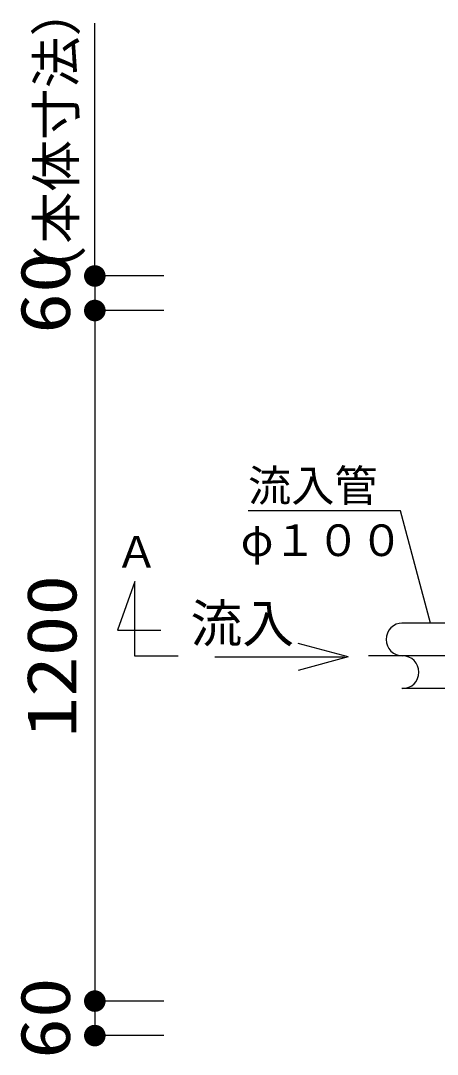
# Model space of a CAD drawing. Units: millimetres, scale not verified. Extents: x -8093 to 8093, y -5792 to 5792.
# Drawn here: x -6855 to -6131, y 895 to 2691 of the extents above; entities that cross this region are included whole.
import ezdxf
from ezdxf.enums import TextEntityAlignment as Align

# ---------------------------------------------------------------- set-up
doc = ezdxf.new("R2010")
doc.units = ezdxf.units.MM
doc.header["$LTSCALE"] = 30
doc.linetypes.add('LONG_CHAIN', pattern=[21, 18, -1, 1, -1])
doc.layers.add('0-1_00クル-フ-0躯体', color=3, linetype='Continuous', lineweight=25)
doc.layers.add('0-4_00クル-フ-6寸法', color=132, linetype='Continuous', lineweight=25)
doc.styles.add('ＭＳ ゴシック', font='')
doc.styles.get('ＭＳ ゴシック').set_extended_font_data('MS Gothic')

msp = doc.modelspace()

# ---------------------------------------------------------------- linework, layer by layer
at = {"layer": '0-1_00クル-フ-0躯体', "color": 4}
for p, q in [((-6195.17, 1839.21), (-6459.84, 1839.21)), ((-6143, 1644.45), (-6195.17, 1839.21)), ((-6286.01, 1585.41), (-6372.94, 1608.71)), ((-6517.2, 1585.41), (-6292.24, 1585.41)), ((-6286.01, 1585.41), (-6372.94, 1562.12))]:
    msp.add_line(p, q, dxfattribs=at)
at = {"layer": '0-1_00クル-フ-0躯体'}
for p, q in [((-6001.6, 1644.45), (-6192.58, 1644.45)), ((-6001.6, 1530.45), (-6192.58, 1530.45))]:
    msp.add_line(p, q, dxfattribs=at)
at = {"layer": '0-1_00クル-フ-0躯体', "linetype": 'LONG_CHAIN'}
msp.add_line((-2825.74, 1587.45), (-6250.74, 1587.45), dxfattribs=at)
at = {"layer": '0-1_00クル-フ-0躯体'}
msp.add_lwpolyline([(-6581.36, 1586.79), (-6656.36, 1586.79), (-6656.36, 1716.79), (-6686.36, 1631.79), (-6611.36, 1631.79)], dxfattribs=at)
for centre, start, end in [((-6191.64, 1615.95), 90, 270), ((-6191.64, 1558.95), 270, 90)]:
    msp.add_arc(centre, 28.5, start, end, dxfattribs=at)
at = {"layer": '0-4_00クル-フ-6寸法', "color": 2}
msp.add_line((-6725.82, 2247.45), (-6725.82, 2686.88), dxfattribs=at)
at = {"layer": '0-4_00クル-フ-6寸法', "color": 4}
for p, q in [((-6605.82, 2247.45), (-6725.82, 2247.45)), ((-6725.82, 2247.45), (-6725.82, 2187.45)), ((-6605.82, 2187.45), (-6725.82, 2187.45)), ((-6605.82, 2187.45), (-6725.82, 2187.45)), ((-6725.82, 2187.45), (-6725.82, 987.45)), ((-6605.82, 987.45), (-6725.82, 987.45)), ((-6605.82, 987.45), (-6725.82, 987.45)), ((-6725.82, 987.45), (-6725.82, 927.45)), ((-6605.82, 927.45), (-6725.82, 927.45))]:
    msp.add_line(p, q, dxfattribs=at)
at = {"layer": '0-4_00クル-フ-6寸法'}
for points in [[(-6725.82, 2247.45), (-6736.84, 2262.62), (-6734.85, 2263.88)], [(-6725.82, 2247.45), (-6734.85, 2263.88), (-6732.72, 2264.88)], [(-6725.82, 2247.45), (-6732.72, 2264.88), (-6730.48, 2265.61)], [(-6725.82, 2247.45), (-6730.48, 2265.61), (-6728.17, 2266.05)], [(-6725.82, 2247.45), (-6728.17, 2266.05), (-6725.82, 2266.2)], [(-6725.82, 2247.45), (-6725.82, 2266.2), (-6723.47, 2266.05)], [(-6725.82, 2247.45), (-6723.47, 2266.05), (-6721.16, 2265.61)], [(-6725.82, 2247.45), (-6721.16, 2265.61), (-6718.92, 2264.88)], [(-6725.82, 2247.45), (-6718.92, 2264.88), (-6716.79, 2263.88)], [(-6725.82, 2247.45), (-6716.79, 2263.88), (-6714.8, 2262.62)], [(-6725.82, 2247.45), (-6744.53, 2248.62), (-6744.24, 2250.96)], [(-6725.82, 2247.45), (-6744.53, 2246.27), (-6744.53, 2248.62)], [(-6725.82, 2247.45), (-6744.24, 2243.93), (-6744.53, 2246.27)], [(-6725.82, 2247.45), (-6744.24, 2250.96), (-6743.65, 2253.24)], [(-6725.82, 2247.45), (-6743.65, 2241.65), (-6744.24, 2243.93)], [(-6725.82, 2247.45), (-6743.65, 2253.24), (-6742.78, 2255.43)], [(-6725.82, 2247.45), (-6742.78, 2239.46), (-6743.65, 2241.65)], [(-6725.82, 2247.45), (-6742.78, 2255.43), (-6741.65, 2257.49)], [(-6725.82, 2247.45), (-6741.65, 2237.4), (-6742.78, 2239.46)], [(-6725.82, 2247.45), (-6741.65, 2257.49), (-6740.27, 2259.4)], [(-6725.82, 2247.45), (-6740.27, 2235.49), (-6741.65, 2237.4)], [(-6725.82, 2247.45), (-6740.27, 2259.4), (-6738.65, 2261.11)], [(-6725.82, 2247.45), (-6738.65, 2233.78), (-6740.27, 2235.49)], [(-6725.82, 2247.45), (-6738.65, 2261.11), (-6736.84, 2262.62)], [(-6725.82, 2247.45), (-6736.84, 2232.28), (-6738.65, 2233.78)], [(-6725.82, 2247.45), (-6734.85, 2231.02), (-6736.84, 2232.28)], [(-6725.82, 2247.45), (-6732.72, 2230.01), (-6734.85, 2231.02)], [(-6725.82, 2247.45), (-6730.48, 2229.29), (-6732.72, 2230.01)], [(-6725.82, 2247.45), (-6728.17, 2228.84), (-6730.48, 2229.29)], [(-6725.82, 2247.45), (-6725.82, 2228.7), (-6728.17, 2228.84)], [(-6725.82, 2247.45), (-6714.8, 2262.62), (-6712.98, 2261.11)], [(-6725.82, 2247.45), (-6712.98, 2261.11), (-6711.37, 2259.4)], [(-6725.82, 2247.45), (-6711.37, 2259.4), (-6709.99, 2257.49)], [(-6725.82, 2247.45), (-6709.99, 2257.49), (-6708.85, 2255.43)], [(-6725.82, 2247.45), (-6708.85, 2255.43), (-6707.99, 2253.24)], [(-6725.82, 2247.45), (-6707.99, 2253.24), (-6707.4, 2250.96)], [(-6725.82, 2247.45), (-6707.4, 2250.96), (-6707.1, 2248.62)], [(-6725.82, 2247.45), (-6707.1, 2248.62), (-6707.1, 2246.27)], [(-6725.82, 2247.45), (-6723.47, 2228.84), (-6725.82, 2228.7)], [(-6725.82, 2247.45), (-6721.16, 2229.29), (-6723.47, 2228.84)], [(-6725.82, 2247.45), (-6718.92, 2230.01), (-6721.16, 2229.29)], [(-6725.82, 2247.45), (-6716.79, 2231.02), (-6718.92, 2230.01)], [(-6725.82, 2247.45), (-6714.8, 2232.28), (-6716.79, 2231.02)], [(-6725.82, 2247.45), (-6712.98, 2233.78), (-6714.8, 2232.28)], [(-6725.82, 2247.45), (-6711.37, 2235.49), (-6712.98, 2233.78)], [(-6725.82, 2247.45), (-6709.99, 2237.4), (-6711.37, 2235.49)], [(-6725.82, 2247.45), (-6708.85, 2239.46), (-6709.99, 2237.4)], [(-6725.82, 2247.45), (-6707.99, 2241.65), (-6708.85, 2239.46)], [(-6725.82, 2247.45), (-6707.4, 2243.93), (-6707.99, 2241.65)], [(-6725.82, 2247.45), (-6707.1, 2246.27), (-6707.4, 2243.93)], [(-6725.82, 2187.45), (-6744.24, 2190.96), (-6743.65, 2193.24)], [(-6725.82, 2187.45), (-6744.24, 2190.96), (-6743.65, 2193.24)], [(-6725.82, 2187.45), (-6743.65, 2193.24), (-6742.78, 2195.43)], [(-6725.82, 2187.45), (-6743.65, 2193.24), (-6742.78, 2195.43)], [(-6725.82, 2187.45), (-6742.78, 2195.43), (-6741.65, 2197.49)], [(-6725.82, 2187.45), (-6742.78, 2195.43), (-6741.65, 2197.49)], [(-6725.82, 2187.45), (-6741.65, 2197.49), (-6740.27, 2199.4)], [(-6725.82, 2187.45), (-6741.65, 2197.49), (-6740.27, 2199.4)], [(-6725.82, 2187.45), (-6740.27, 2199.4), (-6738.65, 2201.11)], [(-6725.82, 2187.45), (-6740.27, 2199.4), (-6738.65, 2201.11)], [(-6725.82, 2187.45), (-6738.65, 2201.11), (-6736.84, 2202.62)], [(-6725.82, 2187.45), (-6738.65, 2201.11), (-6736.84, 2202.62)], [(-6725.82, 2187.45), (-6736.84, 2202.62), (-6734.85, 2203.88)], [(-6725.82, 2187.45), (-6736.84, 2202.62), (-6734.85, 2203.88)], [(-6725.82, 2187.45), (-6734.85, 2203.88), (-6732.72, 2204.88)], [(-6725.82, 2187.45), (-6734.85, 2203.88), (-6732.72, 2204.88)], [(-6725.82, 2187.45), (-6732.72, 2204.88), (-6730.48, 2205.61)], [(-6725.82, 2187.45), (-6732.72, 2204.88), (-6730.48, 2205.61)], [(-6725.82, 2187.45), (-6730.48, 2205.61), (-6728.17, 2206.05)], [(-6725.82, 2187.45), (-6730.48, 2205.61), (-6728.17, 2206.05)], [(-6725.82, 2187.45), (-6728.17, 2206.05), (-6725.82, 2206.2)], [(-6725.82, 2187.45), (-6728.17, 2206.05), (-6725.82, 2206.2)], [(-6725.82, 2187.45), (-6725.82, 2206.2), (-6723.47, 2206.05)], [(-6725.82, 2187.45), (-6725.82, 2206.2), (-6723.47, 2206.05)], [(-6725.82, 2187.45), (-6723.47, 2206.05), (-6721.16, 2205.61)], [(-6725.82, 2187.45), (-6723.47, 2206.05), (-6721.16, 2205.61)], [(-6725.82, 2187.45), (-6721.16, 2205.61), (-6718.92, 2204.88)], [(-6725.82, 2187.45), (-6721.16, 2205.61), (-6718.92, 2204.88)], [(-6725.82, 2187.45), (-6718.92, 2204.88), (-6716.79, 2203.88)], [(-6725.82, 2187.45), (-6718.92, 2204.88), (-6716.79, 2203.88)], [(-6725.82, 2187.45), (-6716.79, 2203.88), (-6714.8, 2202.62)], [(-6725.82, 2187.45), (-6716.79, 2203.88), (-6714.8, 2202.62)], [(-6725.82, 2187.45), (-6714.8, 2202.62), (-6712.98, 2201.11)], [(-6725.82, 2187.45), (-6714.8, 2202.62), (-6712.98, 2201.11)], [(-6725.82, 2187.45), (-6712.98, 2201.11), (-6711.37, 2199.4)], [(-6725.82, 2187.45), (-6712.98, 2201.11), (-6711.37, 2199.4)], [(-6725.82, 2187.45), (-6711.37, 2199.4), (-6709.99, 2197.49)], [(-6725.82, 2187.45), (-6711.37, 2199.4), (-6709.99, 2197.49)], [(-6725.82, 2187.45), (-6709.99, 2197.49), (-6708.85, 2195.43)], [(-6725.82, 2187.45), (-6709.99, 2197.49), (-6708.85, 2195.43)], [(-6725.82, 2187.45), (-6708.85, 2195.43), (-6707.99, 2193.24)], [(-6725.82, 2187.45), (-6708.85, 2195.43), (-6707.99, 2193.24)], [(-6725.82, 2187.45), (-6707.99, 2193.24), (-6707.4, 2190.96)], [(-6725.82, 2187.45), (-6707.99, 2193.24), (-6707.4, 2190.96)], [(-6725.82, 2187.45), (-6744.53, 2188.62), (-6744.24, 2190.96)], [(-6725.82, 2187.45), (-6744.53, 2188.62), (-6744.24, 2190.96)], [(-6725.82, 2187.45), (-6744.53, 2186.27), (-6744.53, 2188.62)], [(-6725.82, 2187.45), (-6744.53, 2186.27), (-6744.53, 2188.62)], [(-6725.82, 2187.45), (-6744.24, 2183.93), (-6744.53, 2186.27)], [(-6725.82, 2187.45), (-6744.24, 2183.93), (-6744.53, 2186.27)], [(-6725.82, 2187.45), (-6743.65, 2181.65), (-6744.24, 2183.93)], [(-6725.82, 2187.45), (-6743.65, 2181.65), (-6744.24, 2183.93)], [(-6725.82, 2187.45), (-6742.78, 2179.46), (-6743.65, 2181.65)], [(-6725.82, 2187.45), (-6742.78, 2179.46), (-6743.65, 2181.65)], [(-6725.82, 2187.45), (-6741.65, 2177.4), (-6742.78, 2179.46)], [(-6725.82, 2187.45), (-6741.65, 2177.4), (-6742.78, 2179.46)], [(-6725.82, 2187.45), (-6740.27, 2175.49), (-6741.65, 2177.4)], [(-6725.82, 2187.45), (-6740.27, 2175.49), (-6741.65, 2177.4)], [(-6725.82, 2187.45), (-6738.65, 2173.78), (-6740.27, 2175.49)], [(-6725.82, 2187.45), (-6738.65, 2173.78), (-6740.27, 2175.49)], [(-6725.82, 2187.45), (-6736.84, 2172.28), (-6738.65, 2173.78)], [(-6725.82, 2187.45), (-6736.84, 2172.28), (-6738.65, 2173.78)], [(-6725.82, 2187.45), (-6734.85, 2171.02), (-6736.84, 2172.28)], [(-6725.82, 2187.45), (-6734.85, 2171.02), (-6736.84, 2172.28)], [(-6725.82, 2187.45), (-6732.72, 2170.01), (-6734.85, 2171.02)], [(-6725.82, 2187.45), (-6732.72, 2170.01), (-6734.85, 2171.02)], [(-6725.82, 2187.45), (-6730.48, 2169.29), (-6732.72, 2170.01)], [(-6725.82, 2187.45), (-6730.48, 2169.29), (-6732.72, 2170.01)], [(-6725.82, 2187.45), (-6728.17, 2168.84), (-6730.48, 2169.29)], [(-6725.82, 2187.45), (-6728.17, 2168.84), (-6730.48, 2169.29)], [(-6725.82, 2187.45), (-6725.82, 2168.7), (-6728.17, 2168.84)], [(-6725.82, 2187.45), (-6725.82, 2168.7), (-6728.17, 2168.84)], [(-6725.82, 2187.45), (-6707.4, 2190.96), (-6707.1, 2188.62)], [(-6725.82, 2187.45), (-6707.4, 2190.96), (-6707.1, 2188.62)], [(-6725.82, 2187.45), (-6707.1, 2188.62), (-6707.1, 2186.27)], [(-6725.82, 2187.45), (-6707.1, 2188.62), (-6707.1, 2186.27)], [(-6725.82, 2187.45), (-6723.47, 2168.84), (-6725.82, 2168.7)], [(-6725.82, 2187.45), (-6721.16, 2169.29), (-6723.47, 2168.84)], [(-6725.82, 2187.45), (-6718.92, 2170.01), (-6721.16, 2169.29)], [(-6725.82, 2187.45), (-6716.79, 2171.02), (-6718.92, 2170.01)], [(-6725.82, 2187.45), (-6714.8, 2172.28), (-6716.79, 2171.02)], [(-6725.82, 2187.45), (-6712.98, 2173.78), (-6714.8, 2172.28)], [(-6725.82, 2187.45), (-6711.37, 2175.49), (-6712.98, 2173.78)], [(-6725.82, 2187.45), (-6709.99, 2177.4), (-6711.37, 2175.49)], [(-6725.82, 2187.45), (-6708.85, 2179.46), (-6709.99, 2177.4)], [(-6725.82, 2187.45), (-6707.99, 2181.65), (-6708.85, 2179.46)], [(-6725.82, 2187.45), (-6707.4, 2183.93), (-6707.99, 2181.65)], [(-6725.82, 2187.45), (-6707.1, 2186.27), (-6707.4, 2183.93)], [(-6725.82, 2187.45), (-6723.47, 2168.84), (-6725.82, 2168.7)], [(-6725.82, 2187.45), (-6721.16, 2169.29), (-6723.47, 2168.84)], [(-6725.82, 2187.45), (-6718.92, 2170.01), (-6721.16, 2169.29)], [(-6725.82, 2187.45), (-6716.79, 2171.02), (-6718.92, 2170.01)], [(-6725.82, 2187.45), (-6714.8, 2172.28), (-6716.79, 2171.02)], [(-6725.82, 2187.45), (-6712.98, 2173.78), (-6714.8, 2172.28)], [(-6725.82, 2187.45), (-6711.37, 2175.49), (-6712.98, 2173.78)], [(-6725.82, 2187.45), (-6709.99, 2177.4), (-6711.37, 2175.49)], [(-6725.82, 2187.45), (-6708.85, 2179.46), (-6709.99, 2177.4)], [(-6725.82, 2187.45), (-6707.99, 2181.65), (-6708.85, 2179.46)], [(-6725.82, 2187.45), (-6707.4, 2183.93), (-6707.99, 2181.65)], [(-6725.82, 2187.45), (-6707.1, 2186.27), (-6707.4, 2183.93)], [(-6725.82, 987.45), (-6730.48, 1005.61), (-6728.17, 1006.05)], [(-6725.82, 987.45), (-6730.48, 1005.61), (-6728.17, 1006.05)], [(-6725.82, 987.45), (-6728.17, 1006.05), (-6725.82, 1006.2)], [(-6725.82, 987.45), (-6728.17, 1006.05), (-6725.82, 1006.2)], [(-6725.82, 987.45), (-6725.82, 1006.2), (-6723.47, 1006.05)], [(-6725.82, 987.45), (-6725.82, 1006.2), (-6723.47, 1006.05)], [(-6725.82, 987.45), (-6723.47, 1006.05), (-6721.16, 1005.61)], [(-6725.82, 987.45), (-6723.47, 1006.05), (-6721.16, 1005.61)], [(-6725.82, 987.45), (-6744.53, 988.62), (-6744.24, 990.96)], [(-6725.82, 987.45), (-6744.53, 988.62), (-6744.24, 990.96)], [(-6725.82, 987.45), (-6744.53, 986.27), (-6744.53, 988.62)], [(-6725.82, 987.45), (-6744.53, 986.27), (-6744.53, 988.62)], [(-6725.82, 987.45), (-6744.24, 990.96), (-6743.65, 993.24)], [(-6725.82, 987.45), (-6744.24, 990.96), (-6743.65, 993.24)], [(-6725.82, 987.45), (-6743.65, 993.24), (-6742.78, 995.43)], [(-6725.82, 987.45), (-6743.65, 993.24), (-6742.78, 995.43)], [(-6725.82, 987.45), (-6742.78, 995.43), (-6741.65, 997.49)], [(-6725.82, 987.45), (-6742.78, 995.43), (-6741.65, 997.49)], [(-6725.82, 987.45), (-6741.65, 997.49), (-6740.27, 999.4)], [(-6725.82, 987.45), (-6741.65, 997.49), (-6740.27, 999.4)], [(-6725.82, 987.45), (-6740.27, 999.4), (-6738.65, 1001.11)], [(-6725.82, 987.45), (-6740.27, 999.4), (-6738.65, 1001.11)], [(-6725.82, 987.45), (-6738.65, 1001.11), (-6736.84, 1002.62)], [(-6725.82, 987.45), (-6738.65, 1001.11), (-6736.84, 1002.62)], [(-6725.82, 987.45), (-6736.84, 1002.62), (-6734.85, 1003.88)], [(-6725.82, 987.45), (-6736.84, 1002.62), (-6734.85, 1003.88)], [(-6725.82, 987.45), (-6734.85, 1003.88), (-6732.72, 1004.88)], [(-6725.82, 987.45), (-6734.85, 1003.88), (-6732.72, 1004.88)], [(-6725.82, 987.45), (-6732.72, 1004.88), (-6730.48, 1005.61)], [(-6725.82, 987.45), (-6732.72, 1004.88), (-6730.48, 1005.61)], [(-6725.82, 987.45), (-6721.16, 1005.61), (-6718.92, 1004.88)], [(-6725.82, 987.45), (-6721.16, 1005.61), (-6718.92, 1004.88)], [(-6725.82, 987.45), (-6718.92, 1004.88), (-6716.79, 1003.88)], [(-6725.82, 987.45), (-6718.92, 1004.88), (-6716.79, 1003.88)], [(-6725.82, 987.45), (-6716.79, 1003.88), (-6714.8, 1002.62)], [(-6725.82, 987.45), (-6716.79, 1003.88), (-6714.8, 1002.62)], [(-6725.82, 987.45), (-6714.8, 1002.62), (-6712.98, 1001.11)], [(-6725.82, 987.45), (-6714.8, 1002.62), (-6712.98, 1001.11)], [(-6725.82, 987.45), (-6712.98, 1001.11), (-6711.37, 999.4)], [(-6725.82, 987.45), (-6712.98, 1001.11), (-6711.37, 999.4)], [(-6725.82, 987.45), (-6711.37, 999.4), (-6709.99, 997.49)], [(-6725.82, 987.45), (-6711.37, 999.4), (-6709.99, 997.49)], [(-6725.82, 987.45), (-6709.99, 997.49), (-6708.85, 995.43)], [(-6725.82, 987.45), (-6709.99, 997.49), (-6708.85, 995.43)], [(-6725.82, 987.45), (-6708.85, 995.43), (-6707.99, 993.24)], [(-6725.82, 987.45), (-6708.85, 995.43), (-6707.99, 993.24)], [(-6725.82, 987.45), (-6707.99, 993.24), (-6707.4, 990.96)], [(-6725.82, 987.45), (-6707.99, 993.24), (-6707.4, 990.96)], [(-6725.82, 987.45), (-6707.4, 990.96), (-6707.1, 988.62)], [(-6725.82, 987.45), (-6707.4, 990.96), (-6707.1, 988.62)], [(-6725.82, 987.45), (-6707.1, 988.62), (-6707.1, 986.27)], [(-6725.82, 987.45), (-6707.1, 988.62), (-6707.1, 986.27)], [(-6725.82, 987.45), (-6744.24, 983.93), (-6744.53, 986.27)], [(-6725.82, 987.45), (-6744.24, 983.93), (-6744.53, 986.27)], [(-6725.82, 987.45), (-6743.65, 981.65), (-6744.24, 983.93)], [(-6725.82, 987.45), (-6743.65, 981.65), (-6744.24, 983.93)], [(-6725.82, 987.45), (-6742.78, 979.46), (-6743.65, 981.65)], [(-6725.82, 987.45), (-6742.78, 979.46), (-6743.65, 981.65)], [(-6725.82, 987.45), (-6741.65, 977.4), (-6742.78, 979.46)], [(-6725.82, 987.45), (-6741.65, 977.4), (-6742.78, 979.46)], [(-6725.82, 987.45), (-6740.27, 975.49), (-6741.65, 977.4)], [(-6725.82, 987.45), (-6740.27, 975.49), (-6741.65, 977.4)], [(-6725.82, 987.45), (-6738.65, 973.78), (-6740.27, 975.49)], [(-6725.82, 987.45), (-6738.65, 973.78), (-6740.27, 975.49)], [(-6725.82, 987.45), (-6736.84, 972.28), (-6738.65, 973.78)], [(-6725.82, 987.45), (-6736.84, 972.28), (-6738.65, 973.78)], [(-6725.82, 987.45), (-6734.85, 971.02), (-6736.84, 972.28)], [(-6725.82, 987.45), (-6734.85, 971.02), (-6736.84, 972.28)], [(-6725.82, 987.45), (-6732.72, 970.01), (-6734.85, 971.02)], [(-6725.82, 987.45), (-6732.72, 970.01), (-6734.85, 971.02)], [(-6725.82, 987.45), (-6730.48, 969.29), (-6732.72, 970.01)], [(-6725.82, 987.45), (-6730.48, 969.29), (-6732.72, 970.01)], [(-6725.82, 987.45), (-6728.17, 968.84), (-6730.48, 969.29)], [(-6725.82, 987.45), (-6728.17, 968.84), (-6730.48, 969.29)], [(-6725.82, 987.45), (-6725.82, 968.7), (-6728.17, 968.84)], [(-6725.82, 987.45), (-6725.82, 968.7), (-6728.17, 968.84)], [(-6725.82, 987.45), (-6723.47, 968.84), (-6725.82, 968.7)], [(-6725.82, 987.45), (-6721.16, 969.29), (-6723.47, 968.84)], [(-6725.82, 987.45), (-6718.92, 970.01), (-6721.16, 969.29)], [(-6725.82, 987.45), (-6716.79, 971.02), (-6718.92, 970.01)], [(-6725.82, 987.45), (-6714.8, 972.28), (-6716.79, 971.02)], [(-6725.82, 987.45), (-6712.98, 973.78), (-6714.8, 972.28)], [(-6725.82, 987.45), (-6711.37, 975.49), (-6712.98, 973.78)], [(-6725.82, 987.45), (-6709.99, 977.4), (-6711.37, 975.49)], [(-6725.82, 987.45), (-6708.85, 979.46), (-6709.99, 977.4)], [(-6725.82, 987.45), (-6707.99, 981.65), (-6708.85, 979.46)], [(-6725.82, 987.45), (-6707.4, 983.93), (-6707.99, 981.65)], [(-6725.82, 987.45), (-6707.1, 986.27), (-6707.4, 983.93)], [(-6725.82, 987.45), (-6723.47, 968.84), (-6725.82, 968.7)], [(-6725.82, 987.45), (-6721.16, 969.29), (-6723.47, 968.84)], [(-6725.82, 987.45), (-6718.92, 970.01), (-6721.16, 969.29)], [(-6725.82, 987.45), (-6716.79, 971.02), (-6718.92, 970.01)], [(-6725.82, 987.45), (-6714.8, 972.28), (-6716.79, 971.02)], [(-6725.82, 987.45), (-6712.98, 973.78), (-6714.8, 972.28)], [(-6725.82, 987.45), (-6711.37, 975.49), (-6712.98, 973.78)], [(-6725.82, 987.45), (-6709.99, 977.4), (-6711.37, 975.49)], [(-6725.82, 987.45), (-6708.85, 979.46), (-6709.99, 977.4)], [(-6725.82, 987.45), (-6707.99, 981.65), (-6708.85, 979.46)], [(-6725.82, 987.45), (-6707.4, 983.93), (-6707.99, 981.65)], [(-6725.82, 987.45), (-6707.1, 986.27), (-6707.4, 983.93)], [(-6725.82, 927.45), (-6743.65, 933.24), (-6742.78, 935.43)], [(-6725.82, 927.45), (-6742.78, 935.43), (-6741.65, 937.49)], [(-6725.82, 927.45), (-6741.65, 937.49), (-6740.27, 939.4)], [(-6725.82, 927.45), (-6740.27, 939.4), (-6738.65, 941.11)], [(-6725.82, 927.45), (-6738.65, 941.11), (-6736.84, 942.62)], [(-6725.82, 927.45), (-6736.84, 942.62), (-6734.85, 943.88)], [(-6725.82, 927.45), (-6734.85, 943.88), (-6732.72, 944.88)], [(-6725.82, 927.45), (-6732.72, 944.88), (-6730.48, 945.61)], [(-6725.82, 927.45), (-6730.48, 945.61), (-6728.17, 946.05)], [(-6725.82, 927.45), (-6728.17, 946.05), (-6725.82, 946.2)], [(-6725.82, 927.45), (-6725.82, 946.2), (-6723.47, 946.05)], [(-6725.82, 927.45), (-6723.47, 946.05), (-6721.16, 945.61)], [(-6725.82, 927.45), (-6721.16, 945.61), (-6718.92, 944.88)], [(-6725.82, 927.45), (-6718.92, 944.88), (-6716.79, 943.88)], [(-6725.82, 927.45), (-6716.79, 943.88), (-6714.8, 942.62)], [(-6725.82, 927.45), (-6714.8, 942.62), (-6712.98, 941.11)], [(-6725.82, 927.45), (-6712.98, 941.11), (-6711.37, 939.4)], [(-6725.82, 927.45), (-6711.37, 939.4), (-6709.99, 937.49)], [(-6725.82, 927.45), (-6709.99, 937.49), (-6708.85, 935.43)], [(-6725.82, 927.45), (-6708.85, 935.43), (-6707.99, 933.24)], [(-6725.82, 927.45), (-6744.53, 928.62), (-6744.24, 930.96)], [(-6725.82, 927.45), (-6744.53, 926.27), (-6744.53, 928.62)], [(-6725.82, 927.45), (-6744.24, 923.93), (-6744.53, 926.27)], [(-6725.82, 927.45), (-6744.24, 930.96), (-6743.65, 933.24)], [(-6725.82, 927.45), (-6743.65, 921.65), (-6744.24, 923.93)], [(-6725.82, 927.45), (-6742.78, 919.46), (-6743.65, 921.65)], [(-6725.82, 927.45), (-6741.65, 917.4), (-6742.78, 919.46)], [(-6725.82, 927.45), (-6740.27, 915.49), (-6741.65, 917.4)], [(-6725.82, 927.45), (-6738.65, 913.78), (-6740.27, 915.49)], [(-6725.82, 927.45), (-6736.84, 912.28), (-6738.65, 913.78)], [(-6725.82, 927.45), (-6734.85, 911.02), (-6736.84, 912.28)], [(-6725.82, 927.45), (-6732.72, 910.01), (-6734.85, 911.02)], [(-6725.82, 927.45), (-6730.48, 909.29), (-6732.72, 910.01)], [(-6725.82, 927.45), (-6728.17, 908.84), (-6730.48, 909.29)], [(-6725.82, 927.45), (-6725.82, 908.7), (-6728.17, 908.84)], [(-6725.82, 927.45), (-6707.99, 933.24), (-6707.4, 930.96)], [(-6725.82, 927.45), (-6707.4, 930.96), (-6707.1, 928.62)], [(-6725.82, 927.45), (-6707.1, 928.62), (-6707.1, 926.27)], [(-6725.82, 927.45), (-6723.47, 908.84), (-6725.82, 908.7)], [(-6725.82, 927.45), (-6721.16, 909.29), (-6723.47, 908.84)], [(-6725.82, 927.45), (-6718.92, 910.01), (-6721.16, 909.29)], [(-6725.82, 927.45), (-6716.79, 911.02), (-6718.92, 910.01)], [(-6725.82, 927.45), (-6714.8, 912.28), (-6716.79, 911.02)], [(-6725.82, 927.45), (-6712.98, 913.78), (-6714.8, 912.28)], [(-6725.82, 927.45), (-6711.37, 915.49), (-6712.98, 913.78)], [(-6725.82, 927.45), (-6709.99, 917.4), (-6711.37, 915.49)], [(-6725.82, 927.45), (-6708.85, 919.46), (-6709.99, 917.4)], [(-6725.82, 927.45), (-6707.99, 921.65), (-6708.85, 919.46)], [(-6725.82, 927.45), (-6707.4, 923.93), (-6707.99, 921.65)], [(-6725.82, 927.45), (-6707.1, 926.27), (-6707.4, 923.93)]]:
    msp.add_solid(points, dxfattribs=at)

# ---------------------------------------------------------------- texts
at = {"layer": '0-1_00クル-フ-0躯体', "color": 4, "style": 'ＭＳ ゴシック'}
for s, height, p in [('流入管', 54.99, (-6459.84, 1839.21)), ('φ１００', 54.99, (-6472.56, 1744.26)), ('Ａ', 54.99, (-6690.72, 1724.01)), ('流入', 65.98, (-6559.83, 1591.06))]:
    msp.add_text(s, height=height, dxfattribs=at).set_placement(p, align=Align.BOTTOM_LEFT)
at = {"layer": '0-4_00クル-フ-6寸法', "color": 4, "style": 'ＭＳ ゴシック'}
msp.add_text('(本体寸法）', height=65.98, rotation=90, dxfattribs=at).set_placement((-6739.97, 2258.8), align=Align.BOTTOM_LEFT)
at = {"layer": '0-4_00クル-フ-6寸法', "color": 3, "style": 'ＭＳ ゴシック', "width": 1.2}
for s, p in [('60', (-6742.91, 2147.16)), ('1200', (-6731.66, 1445.16)), ('60', (-6742.91, 887.16))]:
    msp.add_text(s, height=86.66, rotation=90, dxfattribs=at).set_placement(p, align=Align.BOTTOM_LEFT)

doc.saveas('drawing.dxf')
